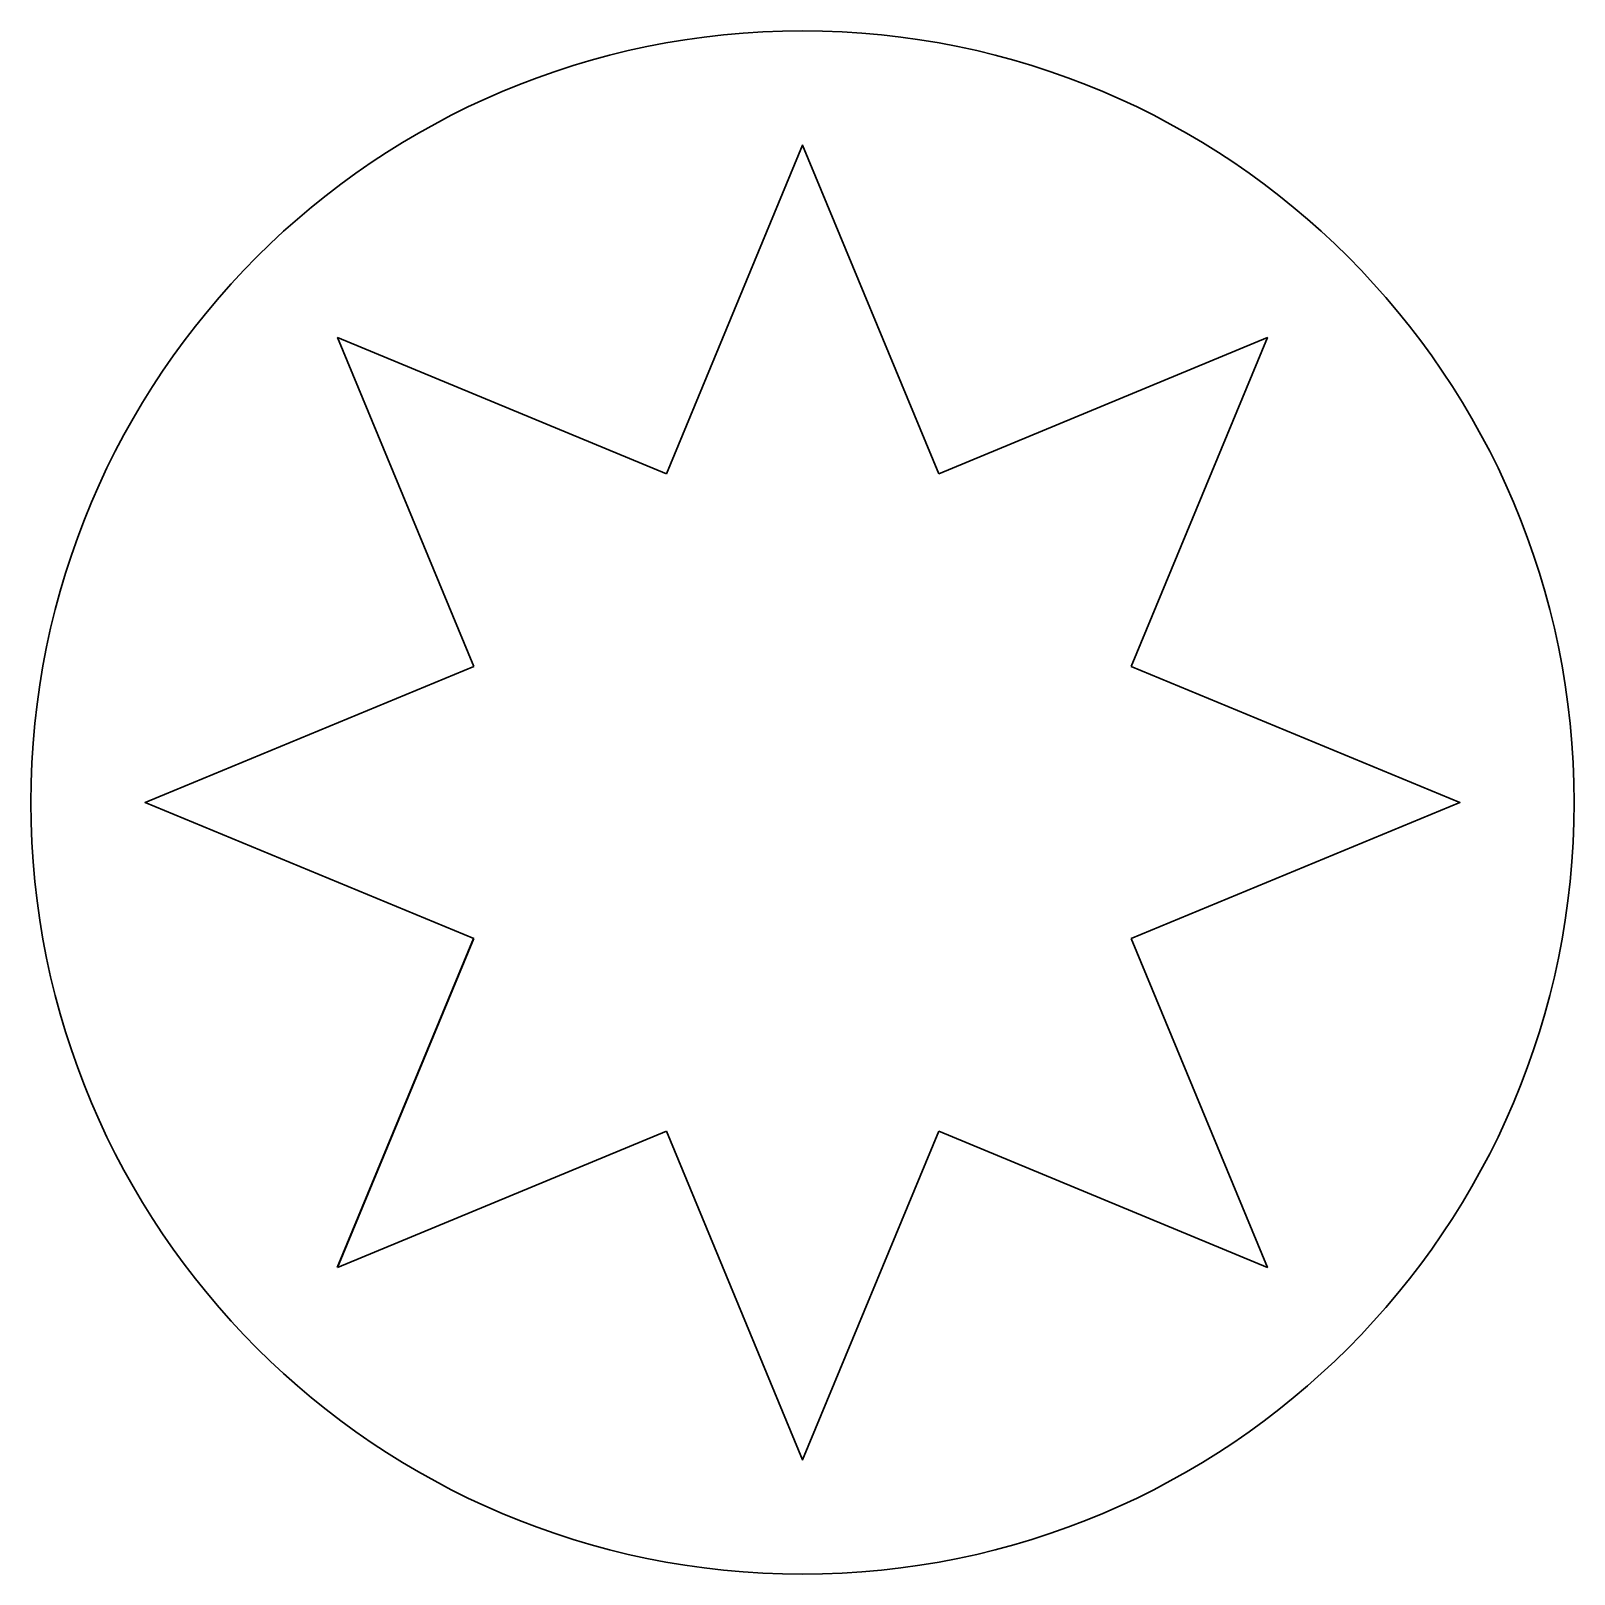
# Model space of a CAD drawing. Header units: inches. Extents: x 309 to 731, y -87 to 335.
import ezdxf

# ---------------------------------------------------------------- set-up
doc = ezdxf.new("R2010")
doc.units = ezdxf.units.IN
doc.header["$LTSCALE"] = 20
doc.header["$MEASUREMENT"] = 0

msp = doc.modelspace()

# ---------------------------------------------------------------- linework, layer by layer
at = {"color": 253, "lineweight": 30, "ltscale": 20}
for points in [[(482.87, 213.69), (520.08, 303.53), (557.3, 213.69)], [(430.24, 161.06), (393.03, 250.9), (482.87, 213.69)], [(557.3, 213.69), (647.14, 250.9), (609.92, 161.06)], [(430.24, 86.64), (340.4, 123.85), (430.24, 161.06)], [(609.92, 161.06), (699.76, 123.85), (609.92, 86.64)], [(609.92, 86.64), (647.14, -3.2), (557.3, 34.01)], [(482.87, 34.01), (393.03, -3.2)], [(557.3, 34.01), (520.08, -55.83), (482.87, 34.01)]]:
    msp.add_lwpolyline(points, dxfattribs=at)
at = {"color": 253, "lineweight": 40, "ltscale": 20}
msp.add_lwpolyline([(393.03, -3.2), (430.24, 86.64)], dxfattribs=at)
at = {"color": 8, "linetype": 'Continuous', "lineweight": 30, "ltscale": 20}
msp.add_circle((520.08, 123.85), 210.89, dxfattribs=at)

doc.saveas('drawing.dxf')
